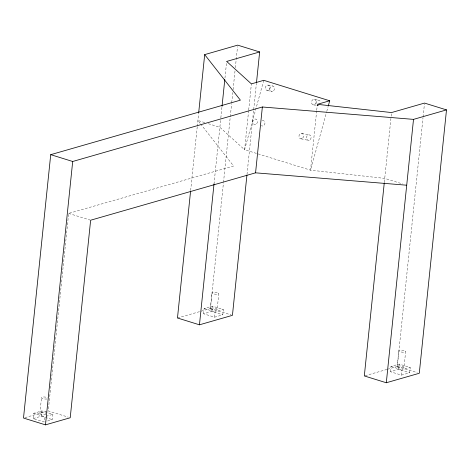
<?xml version="1.0" encoding="UTF-8"?>
<svg xmlns="http://www.w3.org/2000/svg" width="470" height="470" viewBox="0 0 470 470"><rect width="100%" height="100%" fill="white"/><g stroke="black" fill="none" stroke-linecap="round" stroke-linejoin="round"><path stroke-width="0.35" stroke-dasharray="2.35 1.76" d="M33.664 413.3L44.656 416.708L44.11 421.972L33.117 418.564L33.664 413.3L41.912 410.927L52.899 414.34L52.358 419.604L45.484 421.578M39.874 413.377L41.507 397.573M33.117 418.564L41.366 416.197L41.912 410.927M200.596 123.921L233.584 166.016L68.655 213.404L48.24 410.939L68.162 417.113M190.655 190.432L197.206 127.017M197.283 126.289L198.634 113.223M213.991 184.128L220.765 118.593M220.841 117.87L221.958 107.013M224.954 78.073L226.669 61.429M203.586 313.772L204.127 308.508L212.375 306.14L223.368 309.548L222.821 314.812L214.573 317.185L203.586 313.772L211.829 311.404L222.821 314.812M210.337 308.584L211.97 292.781M177.472 317.996L210.46 308.514L223.426 183.03M223.503 182.295L230.212 117.365M230.288 116.636L231.645 103.506M231.722 102.771L232.773 92.561M233.079 89.641L235.035 70.67M235.341 67.756L237.526 46.595M211.829 311.404L212.375 306.14M214.573 317.185L215.119 311.916L223.368 309.548M217.158 309.466A3.454 0.981 5.9 0 0 212.399 307.991A3.454 0.981 5.9 0 0 211.682 309.618A3.454 0.981 5.9 0 0 217.158 309.466L218.791 293.668A3.454 0.981 5.9 0 0 214.032 292.187A3.454 0.981 5.9 0 0 213.315 293.815A3.454 0.981 5.9 0 0 218.791 293.668M248.624 110.65L244.588 149.724L310.529 170.169L384.73 178.4L402.59 183.94M248.701 109.927L251.391 83.877M246.991 174.523L253.624 110.321M253.7 109.592L256.414 83.325M316.663 110.838L310.529 170.169L326.603 111.989M316.739 110.115L317.332 104.328M384.354 182.049L391.081 116.895M391.157 116.172L391.534 112.559M390.429 371.717L390.97 366.447L399.218 364.08L410.21 367.487L409.664 372.757L401.415 375.125L390.429 371.717L398.672 369.349L409.664 372.757M397.179 366.529L398.813 350.726M387.474 369.279L397.303 366.459L423.012 117.67M423.088 116.942L424.445 103.811M398.672 369.349L399.218 364.08M401.415 375.125L401.962 369.855L410.21 367.487M404 367.411A3.454 0.981 5.9 0 0 399.241 365.936A3.454 0.981 5.9 0 0 398.531 367.564A3.454 0.981 5.9 0 0 404 367.411L405.634 351.607A3.454 0.981 5.9 0 0 400.875 350.132A3.454 0.981 5.9 0 0 400.164 351.76A3.454 0.981 5.9 0 0 405.634 351.607M263.758 80.323L244.588 149.724L219.866 127.276L208.187 123.657M326.797 111.29L328.154 106.379M24.875 417.654L46.865 411.332M46.031 416.314L52.899 414.34M365.02 375.736L386.775 369.485M267.971 85.058L272.477 85.969M314.389 99.411A2.761 2.297 -78.6 0 1 315.517 103.864A2.761 2.297 -78.6 0 1 311.616 103.071A2.761 2.297 -78.6 0 1 314.389 99.411L318.895 100.316M267.389 90.54L271.889 91.45M313.29 104.822L317.796 105.727M301.611 133.333L309.119 134.849M300.964 138.815L308.467 140.324M204.755 122.588L197.888 120.461L200.144 123.34M68.655 213.404L89.946 220.007M210.46 308.514L231.064 314.906M397.303 366.459L417.219 372.634M204.127 308.508L215.119 311.916M390.97 366.447L401.962 369.855M41.366 416.197L52.358 419.604M318.995 105.597A2.761 2.297 -78.6 0 1 316.116 103.982A2.761 2.297 -78.6 0 1 317.691 100.451A2.761 2.297 -78.6 0 1 320.569 102.066M262.201 120.62A2.761 2.297 -78.6 0 1 264.904 123.639A2.761 2.297 -78.6 0 1 261.326 125.643M47.035 398.989A3.454 0.981 5.9 0 1 42.212 398.366A3.454 0.981 5.9 0 1 42.794 397.038A3.454 0.981 5.9 0 1 47.617 397.661M46.031 414.669A3.454 0.981 5.9 0 1 40.99 414.334A3.454 0.981 5.9 0 1 40.931 412.877A3.454 0.981 5.9 0 1 45.984 413.465M273.605 90.751A2.761 2.297 -78.6 0 0 273.058 86.098A2.761 2.297 -78.6 0 0 269.886 89.271A2.761 2.297 -78.6 0 0 273.605 90.751M310.188 139.661A2.761 2.297 -78.6 0 0 309.701 134.99A2.761 2.297 -78.6 0 0 306.493 138.115A2.761 2.297 -78.6 0 0 310.188 139.661M269.099 89.84A2.761 2.297 -78.6 0 0 268.552 85.193A2.761 2.297 -78.6 0 0 265.38 88.366A2.761 2.297 -78.6 0 0 269.099 89.84M302.68 138.145A2.761 2.297 -78.6 0 0 302.192 133.48A2.761 2.297 -78.6 0 0 298.985 136.6A2.761 2.297 -78.6 0 0 302.68 138.145M256.638 123.71A2.761 2.297 -78.6 0 0 255.892 119.11A2.761 2.297 -78.6 0 0 252.848 122.459A2.761 2.297 -78.6 0 0 256.638 123.71"/><path stroke-width="0.7" d="M256.491 82.597L259.657 51.953L237.673 45.138L204.691 54.614L240.387 100.169L50.719 154.665L23.5 418.047L45.484 424.862L70.218 417.754L90.634 220.219L255.562 172.831L406.709 185.215M45.484 424.862L72.697 161.486L262.366 106.99L413.512 119.374L446.5 109.898L419.281 373.274L386.299 382.75L364.315 375.935L384.278 182.777M190.579 191.161L177.472 317.996L199.456 324.811L232.439 315.335L246.915 175.251M198.71 112.5L204.691 54.614M199.456 324.811L213.991 184.128M222.034 106.29L224.801 79.518M255.562 172.831L262.366 106.99M386.299 382.75L413.512 119.374M328.348 105.68L329.705 100.774L263.758 80.323L251.391 83.877L226.669 61.429L259.657 51.953M329.705 100.774L317.332 104.328L391.534 112.559L424.516 103.077L446.5 109.898M50.719 154.665L72.697 161.486"/></g></svg>
